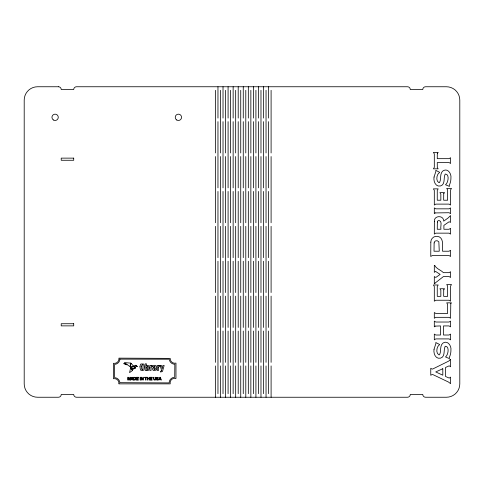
<?xml version="1.0" encoding="UTF-8"?>
<svg xmlns="http://www.w3.org/2000/svg" width="484" height="484" viewBox="0 0 484 484"><rect width="100%" height="100%" fill="white"/><g stroke="black" fill="none" stroke-linecap="round" stroke-linejoin="round"><path stroke-width="0.73" d="M128.157 377.804L128.956 380.061L129.319 380.061L130.111 377.72L130.105 380.061L130.462 380.061L130.462 377.284L129.93 377.284L129.137 379.637L128.339 377.284L127.806 377.284L127.806 380.061L128.169 380.061L128.157 377.72M271.101 90.32L271.101 152.968M271.101 156.538L271.101 222.761M271.101 226.331L271.101 292.56M271.101 296.129L271.101 362.353M271.101 365.922L271.101 397.249M268.572 86.751L268.572 118.072M268.572 121.641L268.572 187.865M268.572 191.434L268.572 257.663M268.572 261.227L268.572 327.456M268.572 331.026L268.572 393.68M266.037 90.32L266.037 152.968M266.037 156.538L266.037 222.761M266.037 226.331L266.037 292.56M266.037 296.129L266.037 362.353M266.037 365.922L266.037 397.249M263.508 86.751L263.508 118.072M263.508 121.641L263.508 187.865M263.508 191.434L263.508 257.663M263.508 261.227L263.508 327.456M263.508 331.026L263.508 393.68M260.979 90.32L260.979 152.968M260.979 156.538L260.979 222.761M260.979 226.331L260.979 292.56M260.979 296.129L260.979 362.353M260.979 365.922L260.979 397.249M258.45 86.751L258.45 118.072M258.45 121.641L258.45 187.865M258.45 191.434L258.45 257.663M258.45 261.227L258.45 327.456M258.45 331.026L258.45 393.68M255.915 90.32L255.915 152.968M255.915 156.538L255.915 222.761M255.915 226.331L255.915 292.56M255.915 296.129L255.915 362.353M255.915 365.922L255.915 397.249M253.386 86.751L253.386 118.072M253.386 121.641L253.386 187.865M253.386 191.434L253.386 257.663M253.386 261.227L253.386 327.456M253.386 331.026L253.386 393.68M250.857 90.32L250.857 152.968M250.857 156.538L250.857 222.761M250.857 226.331L250.857 292.56M250.857 296.129L250.857 362.353M250.857 365.922L250.857 397.249M248.328 86.751L248.328 118.072M248.328 121.641L248.328 187.865M248.328 191.434L248.328 257.663M248.328 261.227L248.328 327.456M248.328 331.026L248.328 393.68M245.793 90.32L245.793 152.968M245.793 156.538L245.793 222.761M245.793 226.331L245.793 292.56M245.793 296.129L245.793 362.353M245.793 365.922L245.793 397.249M243.264 86.751L243.264 118.072M243.264 121.641L243.264 187.865M243.264 191.434L243.264 257.663M243.264 261.227L243.264 327.456M243.264 331.026L243.264 393.68M240.736 90.32L240.736 152.968M240.736 156.538L240.736 222.761M240.736 226.331L240.736 292.56M240.736 296.129L240.736 362.353M240.736 365.922L240.736 397.249M238.207 86.751L238.207 118.072M238.207 121.641L238.207 187.865M238.207 191.434L238.207 257.663M238.207 261.227L238.207 327.456M238.207 331.026L238.207 393.68M235.672 90.32L235.672 152.968M235.672 156.538L235.672 222.761M235.672 226.331L235.672 292.56M235.672 296.129L235.672 362.353M235.672 365.922L235.672 397.249M233.143 86.751L233.143 118.072M233.143 121.641L233.143 187.865M233.143 191.434L233.143 257.663M233.143 261.227L233.143 327.456M233.143 331.026L233.143 393.68M230.614 90.32L230.614 152.968M230.614 156.538L230.614 222.761M230.614 226.331L230.614 292.56M230.614 296.129L230.614 362.353M230.614 365.922L230.614 397.249M228.085 86.751L228.085 118.072M228.085 121.641L228.085 187.865M228.085 191.434L228.085 257.663M228.085 261.227L228.085 327.456M228.085 331.026L228.085 393.68M225.55 90.32L225.55 152.968M225.55 156.538L225.55 222.761M225.55 226.331L225.55 292.56M225.55 296.129L225.55 362.353M225.55 365.922L225.55 397.249M223.021 86.751L223.021 118.072M223.021 121.641L223.021 187.865M223.021 191.434L223.021 257.663M223.021 261.227L223.021 327.456M223.021 331.026L223.021 393.68M220.492 90.32L220.492 152.968M220.492 156.538L220.492 222.761M220.492 226.331L220.492 292.56M220.492 296.129L220.492 362.353M220.492 365.922L220.492 397.249M217.963 86.751L217.963 118.072M217.963 121.641L217.963 187.865M217.963 191.434L217.963 257.663M217.963 261.227L217.963 327.456M217.963 331.026L217.963 393.68M215.428 90.32L215.428 152.968M215.428 156.538L215.428 222.761M215.428 226.331L215.428 292.56M215.428 296.129L215.428 362.353M215.428 365.922L215.428 397.249M139.961 366.769L140.457 369.818A1.579 1.579 0 0 0 141.001 370.308L143.385 370.308A1.579 1.579 0 0 0 143.936 369.818L144.438 367.138L143.936 364.464A1.579 1.579 0 0 0 143.385 363.968L141.001 363.974A1.579 1.579 0 0 0 140.457 364.464L139.961 366.769M141.292 366.527C142.762 377.302 144.305 358.626 141.292 366.527M146.464 367.574C147.578 374.689 148.606 362.238 146.464 367.574M149.066 367.949L148.485 370.224A1.125 1.125 0 0 1 148.074 370.478C147.336 371.137 146.21 369.419 146.398 370.429L145.182 370.429L145.182 363.847L146.458 363.847L146.458 365.928L146.803 365.571A1.077 1.077 0 0 1 147.215 365.378L148.074 365.426A1.119 1.119 0 0 1 148.485 365.68L149.066 367.949M152.708 368.971L153.047 370.2A1.016 1.016 0 0 0 153.458 370.49C156.453 370.06 157.445 371.016 156.229 365.989A0.992 0.992 0 0 0 155.957 365.668L155.11 365.372A4.205 4.205 0 0 0 154.42 365.347L153.368 365.68A1.198 1.198 0 0 0 153.071 366.013L152.859 366.993L154.003 366.993L154.59 366.206L155.183 366.818L153.083 368.021A1.077 1.077 0 0 0 152.865 368.306L152.708 368.971M434.36 221.587L434.311 234.081L435.794 233.149L449.098 233.149L450.58 234.081L450.58 228.327L449.085 229.259L443.895 229.259L443.895 225.362L449.116 221.763L450.58 222.398L450.58 215.561L448.015 218.042L443.725 221.121C443.755 214.829 433.622 215.356 434.36 221.587M118.955 383.237L118.919 383.866L170.211 383.866A4.616 4.616 0 0 1 175.039 378.288A4.453 4.453 0 0 1 175.97 378.452L175.97 363.109A4.616 4.616 0 0 1 170.205 358.39L118.913 358.142L118.949 358.456A4.628 4.628 0 0 1 113.425 363.303L113.425 378.718A4.622 4.622 0 0 1 118.973 383.237M430.827 242.163L430.754 256.478L432.279 255.546L449.067 255.546L450.58 256.478L450.58 250.288L449.067 251.22L442.533 251.22C442.261 246.556 444.336 237.511 437.609 236.355C434.087 235.672 430.724 238.594 430.827 242.163M155.485 378.996C155.152 381.047 152.708 378.573 154.063 377.284L153.676 377.284L153.888 379.752A0.841 0.841 0 0 0 154.184 380.007L155.364 380.007A0.841 0.841 0 0 0 155.66 379.752L155.866 377.284L155.485 377.284L155.485 378.996M151.075 367.332L151.069 370.429L149.792 370.429L149.792 365.468L151.014 365.468L151.014 366.134L151.504 365.559A1.089 1.089 0 0 1 151.982 365.353C153.035 365.505 152.387 366.836 151.444 366.709A0.762 0.762 0 0 0 151.153 367.035L151.075 367.332M158.583 367.332L158.577 370.429L157.3 370.429L157.3 365.468L158.516 365.468L158.516 366.134L159.012 365.559A1.089 1.089 0 0 1 159.49 365.353C160.537 365.505 159.895 366.836 158.952 366.709A0.762 0.762 0 0 0 158.661 367.035L158.583 367.332M155.183 368.929L155.14 369.201A0.69 0.69 0 0 1 154.916 369.516L154.795 369.594A0.859 0.859 0 0 1 154.396 369.691L153.954 368.705A0.617 0.617 0 0 1 154.184 368.385L155.183 367.949L155.183 368.929M135.901 378.627L135.562 379.704A0.956 0.956 0 0 1 135.205 379.97L133.608 380.061L133.608 377.284L135.127 377.345A1.022 1.022 0 0 1 135.544 377.599L135.901 378.627M434.051 177.035C433.259 181.022 435.455 187.139 440.464 185.983C445.716 184.464 443.169 177.695 445.219 174.046C449.817 173.768 448.244 183.067 445.498 184.749L449.473 186.419L449.273 185.517L450.053 183.4A16.861 16.861 0 0 0 450.925 178.027C451.59 173.798 447.827 167.912 443.169 170.719C439.393 173.447 441.523 178.923 439.569 182.51L438.958 182.704C435.533 181.101 436.586 174.313 439.381 172.619L439.569 172.274L435.775 170.314L435.909 171.257L434.051 177.035M434.051 349.236C433.259 353.223 435.455 359.34 440.464 358.184C445.716 356.666 443.169 349.896 445.219 346.248C449.817 345.969 448.244 355.268 445.498 356.95L449.473 358.62L449.273 357.724L450.053 355.601A16.861 16.861 0 0 0 450.925 350.228C451.59 345.999 447.827 340.113 443.169 342.92C439.393 345.649 441.523 351.124 439.569 354.718L438.958 354.905C435.533 353.302 436.586 346.514 439.381 344.826L439.569 344.475L435.775 342.515L435.909 343.459L434.051 349.236M135.52 378.7L135.169 379.595L133.989 379.74L133.989 377.605L135.048 377.677A0.678 0.678 0 0 1 135.314 377.895L135.52 378.7M434.124 242.92L434.021 251.22L439.266 251.22L438.843 241.837L437.33 240.784L435.951 240.784L434.801 241.377L434.124 242.92M437.361 222.023L437.258 229.259L440.948 229.259C440.047 227.002 442.757 221.2 439.103 220.51A1.573 1.573 0 0 0 437.361 222.023M119.929 359.128L119.917 359.352A5.59 5.59 0 0 1 114.629 364.361L114.629 377.647A5.59 5.59 0 0 1 119.911 382.669L169.122 382.892A5.596 5.596 0 0 1 174.718 377.29L174.821 364.24A5.59 5.59 0 0 1 169.249 359.213L119.929 359.128M158.111 379.347C157.724 380.775 156.06 378.591 156.332 379.571A0.793 0.793 0 0 0 156.556 379.879A0.871 0.871 0 0 0 156.804 380.043L158.214 379.892A0.72 0.72 0 0 0 158.431 379.595L158.456 379.498A0.938 0.938 0 0 0 158.48 379.196L158.443 379.032A0.641 0.641 0 0 0 158.214 378.724C155.17 378.064 158.087 377.417 158.347 377.792A0.744 0.744 0 0 0 158.093 377.435L156.683 377.405A0.756 0.756 0 0 0 156.392 377.81L156.374 377.895A0.92 0.92 0 0 0 156.362 378.155L158.111 379.347M437.312 153.458L437.258 158.661L449.085 158.661L450.58 157.73L450.58 163.483L449.098 162.557L437.258 162.557L437.312 167.754L438.189 168.831L433.38 168.831L434.311 167.361L434.311 153.87L433.38 152.387L438.189 152.387L437.312 153.458M443.719 193.679L443.665 200.219L447.627 200.219L447.627 189.891L446.702 188.409L451.505 188.409L450.58 189.891L450.58 205.041L449.098 204.115L435.794 204.115L434.311 205.041L434.311 190.345L433.38 188.863L438.189 188.863L437.258 190.345L437.258 200.219L440.833 200.219L440.833 194.09L439.902 192.608L444.596 192.608L443.719 193.679M443.719 289.813L443.665 296.353L447.627 296.353L447.627 286.026L446.702 284.544L451.505 284.544L450.58 286.026L450.58 301.175L449.098 300.243L435.794 300.243L434.311 301.175L434.311 286.474L433.38 284.991L438.189 284.991L437.258 286.474L437.258 296.353L440.833 296.353L440.833 290.219L439.902 288.742L444.596 288.742L443.719 289.813M161.553 370.429C161.614 371.543 159.841 370.677 160.537 372.057L162.479 371.47L164.161 365.468L162.89 365.468L162.225 368.899L161.487 365.468L160.162 365.468L161.553 370.429M130.734 363.121L129.978 366.636L124.388 362.57L130.734 363.121M131.013 363.26L130.232 366.824L130.783 367.15L133.403 365.952L131.013 363.26M130.638 367.786L129.573 372.644L132.313 370.623L132.652 369.873L132.144 370.169L130.638 367.786M136.3 365.589L136.113 366.321L137.45 366.606L136.3 365.589M136.113 365.468L135.496 367.616L133.88 366.043L135.381 365.232L136.113 365.468M450.779 303.619L450.58 318.254L449.098 317.329L435.794 317.329L434.311 318.254L434.311 312.501L435.794 313.432L447.627 313.432L447.627 304.327L446.702 302.845L451.505 302.845L450.779 303.619M450.114 359.479L449.642 360.453L448.311 361.294L433.035 368.85L432.073 369.123L430.754 368.27L430.754 375.3L432.176 374.453L433.337 374.804L448.577 382.094L450.58 383.679L450.58 377.121L449.231 378.095L445.522 376.479L445.522 367.471L449.212 365.819L450.58 366.781L450.58 359.479L450.114 359.479M434.928 283.207L434.311 283.83L434.311 276.497L435.062 277.211L436.084 277.272L440.15 274.398L435.588 271.409L434.311 272.353L434.311 265.383L434.717 265.383C436.302 268.88 440.888 269.999 443.441 272.661L449.098 272.661L450.58 271.73L450.58 277.483L449.098 276.552L443.441 276.552L434.928 283.207M132.047 377.701L131.6 378.924L132.459 378.924L132.047 377.701M160.095 377.701L159.647 378.924L160.513 378.924L160.095 377.701M131.497 379.232L130.801 380.061L131.854 377.284L132.283 377.284L133.281 380.061L132.864 380.061L132.592 379.232L131.497 379.232M159.545 379.232L158.855 380.061L159.908 377.284L160.331 377.284L161.329 380.061L160.912 380.061L160.64 379.232L159.545 379.232M435.11 326.119L434.311 326.857L434.311 321.104L435.794 322.029L449.085 322.029L450.58 321.104L450.58 326.857L449.098 325.926L443.489 325.926L443.489 335.019L449.085 335.019L450.58 334.087L450.58 339.841L449.098 338.909L435.794 338.909L434.311 339.841L434.311 334.087L435.788 335.019L440.543 335.019L440.543 325.926L435.11 326.119M435.11 212.93L434.311 213.656L434.311 207.902L435.794 208.834L449.085 208.834L450.58 207.902L450.58 213.656L449.098 212.724L435.11 212.93M135.369 368.052L132.247 369.77L130.813 367.55L132.658 368.645L135.369 368.052M133.657 366.182L131.128 367.356L132.773 368.257L135.163 367.773L133.657 366.182M442.806 368.717L435.745 371.93L442.806 375.197L442.806 368.717M58.413 86.751L37.583 86.751A13.383 13.383 0 0 0 24.2 100.134L24.2 383.866A13.383 13.383 0 0 0 37.583 397.249L58.413 397.249A2.807 2.807 0 0 0 61.226 394.436L73.713 394.436A2.807 2.807 0 0 0 76.526 397.249L407.474 397.249A2.807 2.807 0 0 0 410.287 394.436L422.774 394.436A2.807 2.807 0 0 0 425.587 397.249L446.417 397.249A13.383 13.383 0 0 0 459.8 383.866L459.8 100.134A13.383 13.383 0 0 0 446.417 86.751L425.587 86.751A2.807 2.807 0 0 0 422.774 89.564L410.287 89.564A2.807 2.807 0 0 0 407.474 86.751L76.526 86.751A2.807 2.807 0 0 0 73.713 89.564L61.226 89.564A2.807 2.807 0 0 0 58.413 86.751M73.713 158.129L61.226 158.129L61.226 160.271L73.713 160.271L73.713 158.129M73.713 323.729L61.226 323.729L61.226 325.871L73.713 325.871L73.713 323.729M138.37 377.284L136.349 377.284L136.349 380.061L138.4 380.061L138.4 379.728L136.712 379.728L136.712 378.784L138.255 378.784L138.255 378.464L136.712 378.464L136.712 377.629L138.37 377.629L138.37 377.284M140.517 377.284L140.142 377.284L140.142 380.061L140.517 380.061L140.517 377.284M141.516 377.284L141.08 377.284L141.08 380.061L141.431 380.061L141.431 377.816L142.853 380.061L143.276 380.061L143.276 377.284L142.919 377.284L142.919 379.541L141.516 377.284M146.84 377.284L144.583 377.284L144.583 377.617L145.521 377.617L145.521 380.061L145.89 380.061L145.89 377.617L146.84 377.617L146.84 377.284M147.578 377.284L147.209 377.284L147.209 380.061L147.578 380.061L147.578 378.766L149.024 378.766L149.024 380.061L149.411 380.061L149.411 377.284L149.024 377.284L149.024 378.434L147.578 378.434L147.578 377.284M152.139 377.284L150.119 377.284L150.119 380.061L152.17 380.061L152.17 379.728L150.482 379.728L150.482 378.784L152.024 378.784L152.024 378.464L150.482 378.464L150.482 377.629L152.139 377.629L152.139 377.284M125.453 363.786L123.692 363.641L126.99 364.827L125.453 363.786M53.428 119.99A3.164 3.164 0 0 0 58.274 117.43A3.164 3.164 0 0 0 53.633 114.514A3.164 3.164 0 0 0 53.428 119.99M176.727 119.99A3.164 3.164 0 0 0 181.567 117.43A3.164 3.164 0 0 0 176.932 114.514A3.164 3.164 0 0 0 176.727 119.99"/></g></svg>
